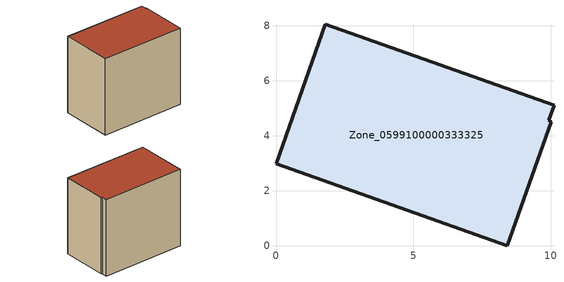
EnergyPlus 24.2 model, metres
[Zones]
Zone_0599100000333325
 floor ground (C_G): 8.41,0 0,2.99 1.79,8.07 10.11,5.12 9.93,4.58 10.01,4.52 z0.4
 wall outside (C_F): 0,2.99 8.41,0 10.01,4.52 9.93,4.58 10.11,5.12 1.79,8.07 0,2.99 z0.4:8.48
 roof outside (C_R): 10.11,5.12 1.79,8.07 0,2.99 8.41,0 10.01,4.52 9.93,4.58 z8.48
[BUILDING]
Pand.0599100000333325: North Axis=0; Terrain=City; Loads Convergence Tolerance Value=0.04; Temperature Convergence Tolerance Value=0.4; Solar Distribution=FullExterior; Maximum Number of Warmup Days=25; Minimum Number of Warmup Days=1
[Site:Location]
Rotterdam.The.Hague.AP_ZH_NLD Design_Conditions: Latitude=51.96; Longitude=4.45; Time Zone=1; Elevation=-4.5
[SITE:GROUNDTEMPERATURE:BUILDINGSURFACE]
18, 18, 18, 18, 18, 18, 18, 18, 18, 18, 18, 18
[MATERIAL] Thermal Absorptance=0.9; Solar Absorptance=0.7; Visible Absorptance=0.7
Name | Roughness | Thickness | Conductivity | Density | Specific Heat
G.TI.1975-1991 | MediumSmooth | 0.15 | 0.288461 | 540 | 1210
F.TI.1975-1991 | Rough | 0.3 | 0.230769 | 1920 | 840
R.TI.1975-1991 | MediumRough | 0.2 | 0.153846 | 1500 | 1000
[CONSTRUCTION]
C_G: G.TI.1975-1991
C_F: F.TI.1975-1991
C_R: R.TI.1975-1991
[ZONE]
Zone_0599100000333325: Type=1; Multiplier=1; Ceiling Height=Autocalculate; Volume=Autocalculate; Floor Area=autocalculate; Part of Total Floor Area=Yes
[ZONEINFILTRATION:DESIGNFLOWRATE]
Infil_Zone_0599100000333325: Zone or ZoneList or Space or SpaceList=Zone_0599100000333325; Schedule=AlwaysOn; Design Flow Rate Calculation Method=Flow/Area; Flow Rate per Floor Area=0.003; Constant Term Coefficient=1; Temperature Term Coefficient=0; Velocity Term Coefficient=0; Velocity Squared Term Coefficient=0
[HVACTEMPLATE:ZONE:IDEALLOADSAIRSYSTEM]
Zone_0599100000333325: Maximum Heating Supply Air Temperature=50; Minimum Cooling Supply Air Temperature=13; Maximum Heating Supply Air Humidity Ratio=0.0156; Minimum Cooling Supply Air Humidity Ratio=0.0077; Heating Limit=NoLimit; Cooling Limit=NoLimit; Dehumidification Control Type=ConstantSensibleHeatRatio; Cooling Sensible Heat Ratio=0.7; Dehumidification Setpoint=60; Humidification Control Type=None; Humidification Setpoint=30; Outdoor Air Method=None; Outdoor Air Flow Rate per Person=0.00944; Outdoor Air Flow Rate per Zone Floor Area=0; Outdoor Air Flow Rate per Zone=0; Demand Controlled Ventilation Type=None; Outdoor Air Economizer Type=NoEconomizer; Heat Recovery Type=None; Sensible Heat Recovery Effectiveness=0.7; Latent Heat Recovery Effectiveness=0.65
[ZONECONTROL:THERMOSTAT]
ThermostatControl_Zone_0599100000333325: Zone or ZoneList=Zone_0599100000333325; Control Type Schedule=DualSetpointControlType; Control 1=Thermostat_Zone_0599100000333325; Temperature Difference Between Cutout And Setpoint=0
[THERMOSTATSETPOINT:DUALSETPOINT]
Thermostat_Zone_0599100000333325: Heating Setpoint Temperature Schedule=HeatingSetpoint_Zone_0599100000333325; Cooling Setpoint Temperature Schedule=CoolingSetpoint_Zone_0599100000333325
[SCHEDULE:COMPACT]
HeatingSetpoint_Zone_0599100000333325: Through: 12/31, For: AllDays, Until: 24:00, 21
CoolingSetpoint_Zone_0599100000333325: Through: 12/31, For: AllDays, Until: 24:00, 24
DualSetpointControlType: Through: 12/31, For: AllDays, Until: 24:00, 4
AlwaysOn: Through: 12/31, For: AllDays, Until: 24:00, 1
